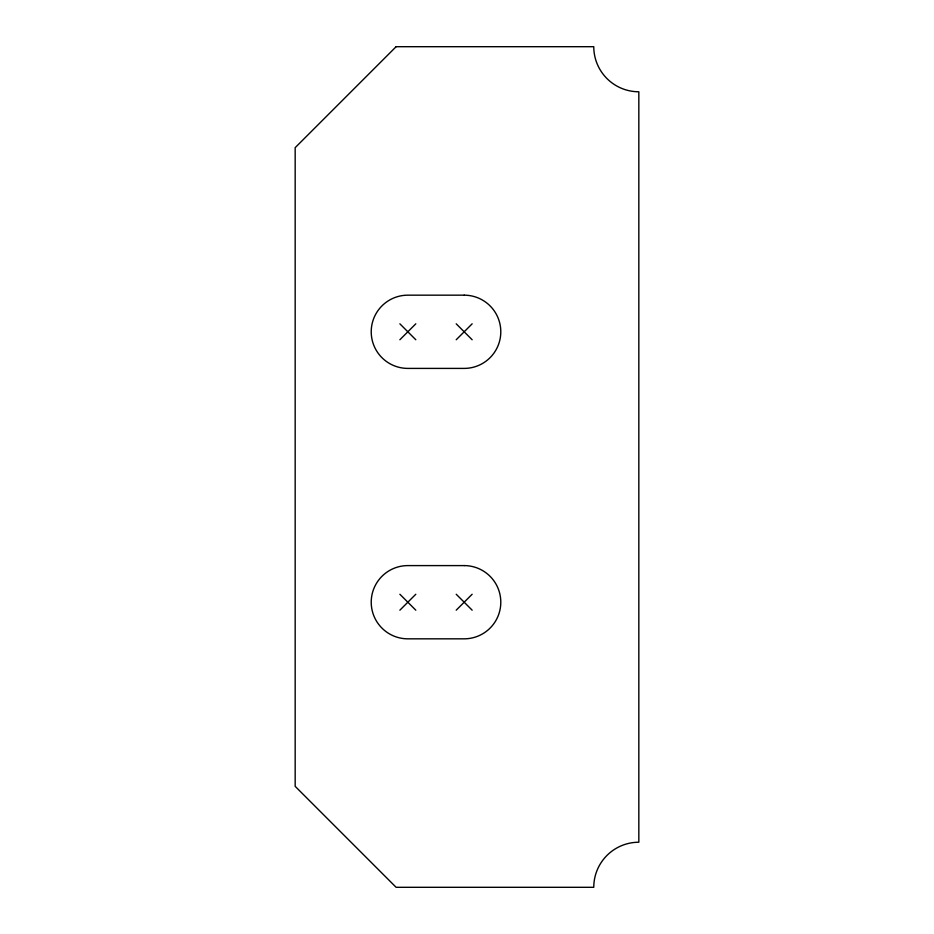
<?xml version="1.0" encoding="UTF-8"?>
<svg xmlns="http://www.w3.org/2000/svg" width="934" height="934" viewBox="0 0 934 934"><rect width="100%" height="100%" fill="white"/><g stroke="black" fill="none" stroke-linecap="round" stroke-linejoin="round"><path stroke-width="1.4" d="M399.88 339.754L415.805 323.818M456.212 339.754L472.149 323.818M399.88 610.182L415.805 594.246M456.212 610.182L472.149 594.246M456.212 323.818L472.149 339.754M399.88 323.818L415.805 339.754M456.212 594.246L472.149 610.182M399.88 594.246L415.805 610.182M396.121 46.7L295.167 147.665L295.167 786.335L396.121 887.3L593.767 887.3A45.077 45.077 0 0 1 638.833 842.223L638.833 91.777A45.077 45.077 0 0 1 593.767 46.7L396.121 46.7M464.186 295.167L407.843 295.167A36.624 36.624 0 0 0 371.218 331.78A36.624 36.624 0 0 0 407.843 368.405L464.186 368.405A36.624 36.624 0 0 0 500.799 331.78A36.624 36.624 0 0 0 464.186 295.167M464.186 565.595L407.843 565.595A36.624 36.624 0 0 0 371.218 602.22A36.624 36.624 0 0 0 407.843 638.833L464.186 638.833A36.624 36.624 0 0 0 500.799 602.22A36.624 36.624 0 0 0 464.186 565.595"/></g></svg>
